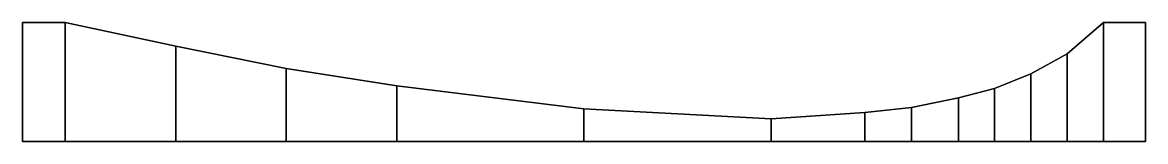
# Model space of a CAD drawing. Extents: x -116 to 116, y -25 to 0.
import ezdxf

# ---------------------------------------------------------------- set-up
doc = ezdxf.new("R2010")
doc.units = 0
doc.layers.add('METAL', color=150, linetype='CONTINUOUS')

msp = doc.modelspace()

# ---------------------------------------------------------------- meshes
at = {"layer": 'METAL'}
mesh = msp.add_polyface(dxfattribs=at)
corners = [(116.2, -0.01, 1.14), (116.2, -0.01, 1.14), (116.2, -0.01, 1.14), (116.2, -0.01, -5.13), (116.2, -0.01, -5.13), (116.2, -0.01, -5.13), (116.2, -24.59, 0.94), (116.2, -24.59, 0.94), (116.2, -24.59, 0.94), (116.2, -24.59, -4.93), (116.2, -24.59, -4.93), (116.2, -24.59, -4.93), (107.48, 0, 1.35), (107.48, 0, 1.35), (107.48, 0, -5.34), (107.48, 0, -5.34), (107.48, -24.59, 0.94), (107.48, -24.59, 0.94), (107.48, -24.59, -4.93), (107.48, -24.59, -4.93), (99.96, -6.5, 1.58), (99.96, -6.5, 1.58), (99.96, -6.5, -5.56), (99.96, -6.5, -5.56), (99.96, -24.59, 0.94), (99.96, -24.59, 0.94), (99.96, -24.59, -4.93), (99.96, -24.59, -4.93), (92.45, -10.6, 1.86), (92.45, -10.6, 1.86), (92.45, -10.6, -5.84), (92.45, -10.6, -5.84), (92.45, -24.59, 0.94), (92.45, -24.59, 0.94), (92.45, -24.59, -4.93), (92.45, -24.59, -4.93), (84.93, -13.64, 2.05), (84.93, -13.64, 2.05), (84.93, -13.64, -6.03), (84.93, -13.64, -6.03), (84.93, -24.59, 0.94), (84.93, -24.59, 0.94), (84.93, -24.59, -4.93), (84.93, -24.59, -4.93), (77.42, -15.59, 2.25), (77.42, -15.59, 2.25), (77.42, -15.59, -6.24), (77.42, -15.59, -6.24), (77.42, -24.59, 0.94), (77.42, -24.59, 0.94), (77.42, -24.59, -4.93), (77.42, -24.59, -4.93), (67.72, -17.53, 2.6), (67.72, -17.53, 2.6), (67.72, -17.53, -6.58), (67.72, -17.53, -6.58), (67.72, -24.59, 0.94), (67.72, -24.59, 0.94), (67.72, -24.59, -4.93), (67.72, -24.59, -4.93), (58.03, -18.6, 2.84), (58.03, -18.6, 2.84), (58.03, -18.6, -6.83), (58.03, -18.6, -6.83), (58.03, -24.59, 0.94), (58.03, -24.59, 0.94), (58.03, -24.59, -4.93), (58.03, -24.59, -4.93), (38.64, -19.88, 3.52), (38.64, -19.88, 3.52), (38.64, -19.88, -7.51), (38.64, -19.88, -7.51), (38.64, -24.59, 0.94), (38.64, -24.59, 0.94), (38.64, -24.59, -4.93), (38.64, -24.59, -4.93), (-0.15, -17.84, 4.61), (-0.15, -17.84, 4.61), (-0.15, -17.84, -8.6), (-0.15, -17.84, -8.6), (-0.15, -24.59, 0.94), (-0.15, -24.59, 0.94), (-0.15, -24.59, -4.93), (-0.15, -24.59, -4.93), (-38.93, -13.12, 5.8), (-38.93, -13.12, 5.8), (-38.93, -13.12, -9.79), (-38.93, -13.12, -9.79), (-38.93, -24.59, 0.94), (-38.93, -24.59, 0.94), (-38.93, -24.59, -4.93), (-38.93, -24.59, -4.93), (-61.84, -9.47, 6.33), (-61.84, -9.47, 6.33), (-61.84, -9.47, -10.31), (-61.84, -9.47, -10.31), (-61.84, -24.59, 0.94), (-61.84, -24.59, 0.94), (-61.84, -24.59, -4.93), (-61.84, -24.59, -4.93), (-84.75, -4.86, 7.04), (-84.75, -4.86, 7.04), (-84.75, -4.86, -11.02), (-84.75, -4.86, -11.02), (-84.75, -24.59, 0.94), (-84.75, -24.59, 0.94), (-84.75, -24.59, -4.93), (-84.75, -24.59, -4.93), (-107.66, -0.01, -12), (-107.66, -0.01, -12), (-107.66, -24.59, 0.94), (-107.66, -24.59, 0.94), (-107.66, -0.01, 8.01), (-107.66, -0.01, 8.01), (-107.66, -24.59, -4.93), (-107.66, -24.59, -4.93), (-116.5, -0.01, 8.01), (-116.5, -0.01, 8.01), (-116.5, -0.01, 8.01), (-116.5, -0.01, -12), (-116.5, -0.01, -12), (-116.5, -0.01, -12), (-116.5, -24.59, 0.94), (-116.5, -24.59, 0.94), (-116.5, -24.59, 0.94), (-116.5, -24.59, -4.93), (-116.5, -24.59, -4.93), (-116.5, -24.59, -4.93)]
mesh.append_faces([[corners[k] for k in face] for face in [(79, 83, 91, 87), (81, 77, 85, 89), (82, 80, 88, 90), (9, 3, 0, 6), (78, 76, 69, 71), (121, 127, 124, 118), (46, 38, 42, 50), (70, 62, 66, 74), (70, 74, 83, 79), (95, 99, 107, 103), (40, 36, 44, 48), (64, 60, 68, 73), (73, 68, 77, 81), (97, 93, 101, 105), (43, 41, 49, 51), (67, 65, 72, 75), (75, 72, 80, 82), (98, 96, 104, 106), (92, 94, 102, 100), (86, 84, 76, 78), (37, 39, 47, 45), (61, 63, 71, 69), (125, 120, 109, 115), (117, 122, 110, 113), (123, 126, 114, 111), (119, 116, 112, 108), (87, 91, 99, 95), (115, 109, 103, 107), (89, 85, 93, 97), (113, 110, 105, 101), (90, 88, 96, 98), (111, 114, 106, 104), (84, 86, 94, 92), (108, 112, 100, 102), (14, 4, 10, 18), (7, 1, 12, 16), (11, 8, 17, 19), (2, 5, 15, 13), (30, 22, 26, 34), (24, 20, 28, 32), (27, 25, 33, 35), (21, 23, 31, 29), (22, 14, 18, 26), (16, 12, 20, 24), (19, 17, 25, 27), (13, 15, 23, 21), (38, 30, 34, 42), (32, 28, 36, 40), (35, 33, 41, 43), (29, 31, 39, 37), (62, 54, 58, 66), (56, 52, 60, 64), (59, 57, 65, 67), (53, 55, 63, 61), (54, 46, 50, 58), (48, 44, 52, 56), (51, 49, 57, 59), (45, 47, 55, 53)]])

doc.saveas('drawing.dxf')
